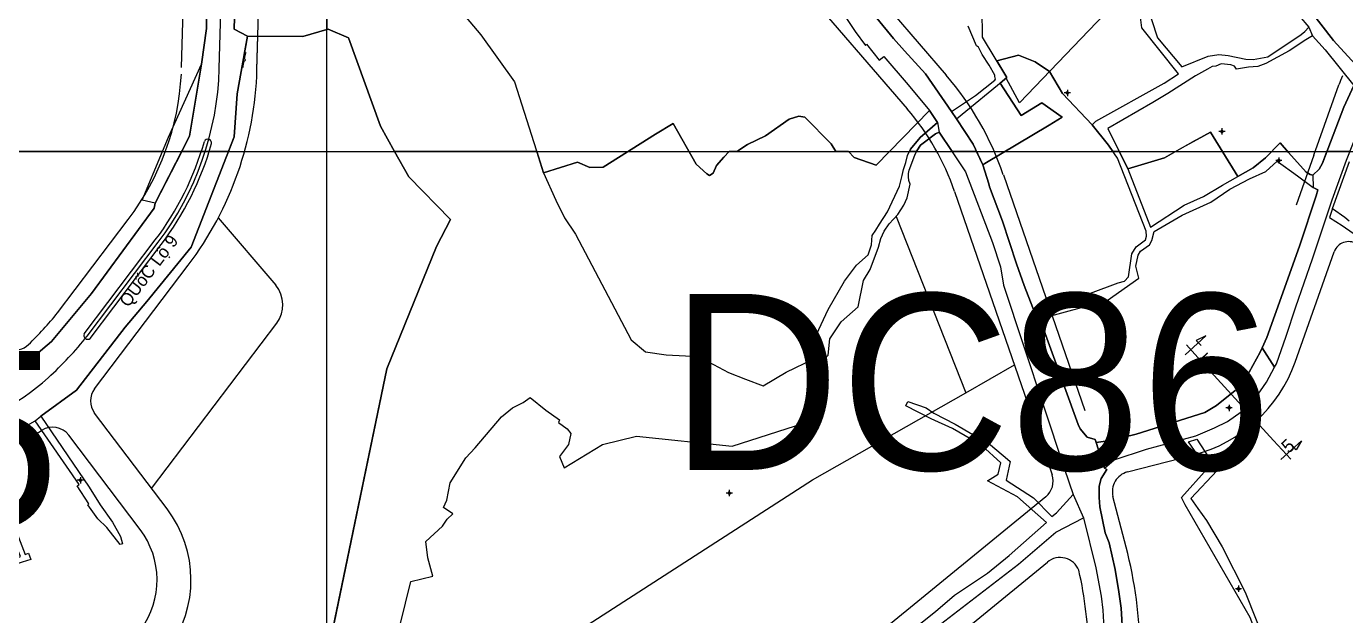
# Model space of a CAD drawing. Extents: x 547408 to 554234, y 1833375 to 1843904.
# Drawn here: x 550880 to 551405, y 1838316 to 1838550 of the extents above; entities that cross this region are included whole.
import ezdxf

# ---------------------------------------------------------------- set-up
doc = ezdxf.new("R2010")
doc.units = 0
for name, color, linetype in [('Level 1', 7, 'Continuous'), ('Level 10', 7, 'Continuous'), ('Level 11', 7, 'Continuous'), ('Level 2', 7, 'Continuous'), ('Level 27', 7, 'Continuous'), ('Level 30', 7, 'Continuous'), ('Level 52', 7, 'Continuous'), ('Level 62', 7, 'Continuous')]:
    doc.layers.add(name, color=color, linetype=linetype)

msp = doc.modelspace()

# ---------------------------------------------------------------- linework, layer by layer
at = {"layer": 'Level 1'}
for points in [[(550957.24, 1838532.99), (550959.3, 1838605.33)], [(550904.68, 1838426.66), (550932.94, 1838463.95)], [(551341.55, 1838419.21), (551349.76, 1838426.73)], [(551349.76, 1838426.73), (551346, 1838424.94), (551347.92, 1838422.85)], [(551342.08, 1838423.13), (551348.91, 1838415.66)], [(551348.91, 1838415.66), (551376.79, 1838385.2)], [(551383.62, 1838377.73), (551376.79, 1838385.2)], [(551379.67, 1838377.54), (551387.89, 1838385.06)], [(551387.89, 1838385.06), (551385.77, 1838381.48), (551383.86, 1838383.57)]]:
    msp.add_lwpolyline(points, dxfattribs=at)
for centre, radius, start, end in [((550837.29, 1838536.42), 120, 322.8512, 358.3637), ((550788.16, 1838520.4), 149.55, 312.4827, 321.1816), ((550831.75, 1838472.8), 85, 279.6827, 312.4827)]:
    msp.add_arc(centre, radius, start, end, dxfattribs=at)
at = {"layer": 'Level 10'}
for p, q in [((551390.79, 1838549.48), (551392.29, 1838546.08)), ((551248.64, 1838515.93), (551250.53, 1838512.97)), ((551243.02, 1838511.58), (551243.71, 1838507.71)), ((551400.19, 1838477.38), (551406.92, 1838496.11)), ((551392.38, 1838490.62), (551392.53, 1838485.69)), ((551281.9, 1838435.45), (551283.71, 1838433.45)), ((551372.19, 1838421.95), (551377.19, 1838414.27)), ((550883.97, 1838393.01), (550886.19, 1838394.83)), ((551306.1, 1838384.4), (551307.76, 1838379.3)), ((551293.31, 1838374.51), (551307.76, 1838379.3)), ((551307.76, 1838379.3), (551309.42, 1838374.2)), ((551297.01, 1838363.62), (551301.15, 1838354.45))]:
    msp.add_line(p, q, dxfattribs=at)
for points in [[(551360.85, 1838613.74), (551362.9, 1838607.01), (551366.2, 1838598.07), (551367.93, 1838590.89), (551369.4, 1838587.25), (551372.85, 1838580.65), (551376.49, 1838575.38), (551384.59, 1838565.02), (551400.61, 1838544.2), (551410.66, 1838533.12)], [(551250.53, 1838512.97), (551270.68, 1838529.47), (551260.97, 1838545.55), (551260.83, 1838556.58), (551264.93, 1838560.58), (551269.74, 1838564.79), (551282.05, 1838577.82), (551287.85, 1838586.29), (551293.97, 1838583.99), (551299.72, 1838581.94), (551303.21, 1838587.7), (551308.49, 1838585.67), (551313.09, 1838582.83), (551322.25, 1838584.32), (551326.94, 1838599.89), (551353.09, 1838611.14)], [(551353.09, 1838611.14), (551358.37, 1838600.72), (551362.45, 1838588.37), (551369.06, 1838576.35), (551367.68, 1838575.78), (551372.26, 1838569.83), (551376.18, 1838563.32), (551378.02, 1838564.44), (551383.14, 1838558.5), (551390.79, 1838549.48)], [(550876.59, 1838412.74), (550890.47, 1838424.54), (550906.4, 1838443.56), (550931.31, 1838477.52), (550931.74, 1838479.43), (550945.37, 1838506.08), (550950.14, 1838534.81), (550952.1, 1838548.93), (550952.8, 1838586.3), (550952.57, 1838590.19)], [(550964.94, 1838589.87), (550964.26, 1838586.01), (550963.11, 1838548.72), (550968.49, 1838545.91), (550964.3, 1838522.93), (550963.11, 1838505.86), (550946.08, 1838461.99), (550928.45, 1838440.34), (550919.75, 1838430.16), (550900.4, 1838405.21), (550886.19, 1838394.83)], [(551149.13, 1838591.69), (551152.69, 1838585.35), (551175.09, 1838587.44), (551178.14, 1838586.34), (551180.45, 1838584.87), (551183.66, 1838581.5), (551195.24, 1838567.64), (551198.07, 1838564.32), (551203.55, 1838557.76), (551210.31, 1838547.8), (551214.32, 1838542.23), (551214.84, 1838542.74), (551219.86, 1838536.4), (551221.72, 1838537.79), (551231.3, 1838526.54), (551239.79, 1838516.4), (551243.02, 1838511.58)], [(551186.26, 1838590.95), (551201.52, 1838573.3), (551212.25, 1838561.2), (551225.57, 1838545), (551229.96, 1838540.01), (551238.26, 1838530.96), (551248.64, 1838515.93)], [(551051.11, 1838558.48), (551061.35, 1838546.48), (551074.71, 1838527.69), (551086.26, 1838491.59), (551091.18, 1838480.67), (551094.56, 1838473.62), (551099, 1838467.22), (551121.18, 1838425.14), (551126.87, 1838420.44), (551135.12, 1838419.17), (551147.95, 1838418.49), (551159.91, 1838412.17), (551166.58, 1838409.57), (551173.62, 1838406.9), (551182.79, 1838412.33), (551193.88, 1838417.61), (551194.55, 1838419.51), (551194.93, 1838427.3), (551199.53, 1838437.18), (551205.96, 1838448.43), (551210.8, 1838454.79), (551215.39, 1838458.96), (551216.82, 1838462.88), (551217.07, 1838466.7), (551218.51, 1838468.76), (551219.94, 1838471.13), (551223.1, 1838476.1), (551227.87, 1838486.19), (551228.99, 1838490.56), (551229.47, 1838492.92), (551230.47, 1838495.7), (551231.14, 1838498.5), (551232.28, 1838501.02), (551236.13, 1838505.6), (551243.02, 1838511.58)], [(551281.9, 1838435.45), (551314.88, 1838447.77), (551317.47, 1838448.53), (551319.06, 1838450.19), (551320.32, 1838459.4), (551322.06, 1838462.12), (551325.74, 1838464.89), (551326.26, 1838466.34), (551326, 1838468.31), (551314.69, 1838497.32), (551311.04, 1838502.51), (551304.62, 1838510.69), (551305.97, 1838512.03), (551333.23, 1838527.17), (551338.9, 1838530.95), (551324.36, 1838549.24), (551323.19, 1838558.73)], [(551325.89, 1838559.47), (551330.51, 1838545.21), (551340.22, 1838533.71), (551350.76, 1838537.9), (551354.94, 1838538.66), (551358.64, 1838538.24), (551365.68, 1838536.78), (551368.66, 1838536.62), (551374.48, 1838537.68), (551387.76, 1838546.52), (551389.16, 1838547.77), (551390.79, 1838549.48)], [(551248.64, 1838515.93), (551258.14, 1838522.26), (551265.89, 1838528.36), (551266.12, 1838528.86), (551265.84, 1838529.81), (551265.88, 1838530.44), (551263.54, 1838534.34), (551260.86, 1838538.58), (551259.32, 1838541.51), (551258.5, 1838542.1), (551255.25, 1838549.87)], [(551392.29, 1838546.08), (551388.96, 1838544.02), (551385.23, 1838541.54), (551382.98, 1838540), (551373.67, 1838534.99), (551370.48, 1838533.81), (551366.78, 1838533.6), (551361.98, 1838532.74), (551361.21, 1838533.98), (551359.78, 1838534.52), (551355.97, 1838534.93), (551353.74, 1838533.98), (551352.34, 1838533.82), (551350.52, 1838532.74), (551345.68, 1838530.16), (551334.7, 1838523.12), (551328.75, 1838519.47), (551310.79, 1838509.24), (551318.77, 1838493.16), (551327.8, 1838469.91), (551341.15, 1838478.7), (551348.82, 1838482.18), (551356.44, 1838486.63), (551368.61, 1838493.56), (551373.5, 1838497.49), (551379.34, 1838503.45), (551382.64, 1838499.59), (551389.71, 1838491.8), (551391.32, 1838490.9), (551392.38, 1838490.62)], [(551392.29, 1838546.08), (551397.29, 1838540.47), (551408.64, 1838526.27)], [(551377.19, 1838414.27), (551377.9, 1838415.6), (551381.78, 1838426.57), (551385.6, 1838438.34), (551392.23, 1838457.39), (551400.13, 1838480.76), (551405.72, 1838496.55), (551408.54, 1838503.6), (551416.34, 1838522.6), (551420.14, 1838530), (551420.69, 1838529.71), (551421.1, 1838529.37)], [(551392.38, 1838490.62), (551394.87, 1838492.95), (551396.19, 1838495.35), (551404.77, 1838517.64), (551408.64, 1838526.27)], [(551250.53, 1838512.97), (551257.24, 1838502.91), (551261.03, 1838494.77), (551263.42, 1838487.14), (551263.75, 1838486.02), (551268.95, 1838472.33), (551274.43, 1838455.41), (551277.53, 1838446.82), (551281.9, 1838435.45)], [(551029.16, 1838311.85), (551033.49, 1838329.14), (551042.21, 1838331.2), (551040.17, 1838338.53), (551039.4, 1838345.02), (551046.03, 1838351.07), (551047.89, 1838353.83), (551050.19, 1838356.01), (551046.5, 1838358.54), (551047.72, 1838361.4), (551049.1, 1838368.31), (551055.32, 1838378.18), (551059, 1838382.27), (551069.57, 1838394.61), (551073.91, 1838398.08), (551078.17, 1838400.2), (551081, 1838402.25), (551087.15, 1838397.26), (551092.65, 1838393.37), (551092.19, 1838392.25), (551095.62, 1838389.76), (551097.12, 1838387.87), (551096.25, 1838383.58), (551092.6, 1838378.76), (551094.52, 1838374.28), (551109.69, 1838383.52), (551123.22, 1838386.83), (551161.31, 1838382.92), (551190.2, 1838392.12), (551194.99, 1838409.29), (551194.91, 1838414.72), (551199.54, 1838419.08), (551200.15, 1838425.5), (551204.7, 1838432.32), (551211.51, 1838438.33), (551213.6, 1838448.7), (551216.19, 1838453.16), (551219.59, 1838461.99), (551220.45, 1838465.47), (551221.79, 1838468.42), (551223.81, 1838471.28), (551227.26, 1838474.99), (551229.64, 1838478.7), (551230.91, 1838481.59), (551232.16, 1838487.03), (551231.62, 1838488.57), (551231.47, 1838490), (551231.55, 1838491.35), (551231.73, 1838492.62), (551233.95, 1838498.53), (551234.79, 1838500.33), (551236.32, 1838502.58), (551242.19, 1838507), (551243.71, 1838507.71)], [(551243.71, 1838507.71), (551254.11, 1838491.94), (551264.88, 1838463.83), (551268.13, 1838454.13), (551269.29, 1838446.9), (551293.31, 1838374.51)], [(551283.71, 1838433.45), (551310.51, 1838440.86), (551323.18, 1838449.69), (551321.98, 1838454.47), (551322.87, 1838458.82), (551323.81, 1838460.37), (551327.38, 1838462.92), (551328.26, 1838464.67), (551329.27, 1838468.26), (551340.36, 1838474.75), (551351.79, 1838479.86), (551359.33, 1838485.11), (551367.14, 1838489.18), (551373.74, 1838492.05), (551378.2, 1838496.22), (551386.25, 1838490.42), (551392.53, 1838485.69)], [(551372.19, 1838421.95), (551374.06, 1838426.12), (551380.48, 1838443.89), (551387.17, 1838462.86), (551393.77, 1838482.42), (551394.42, 1838484.75), (551392.53, 1838485.69)], [(551400.19, 1838477.38), (551399.03, 1838473.84), (551404.1, 1838470.68), (551408.45, 1838467.52)], [(551400.19, 1838477.38), (551405.09, 1838473.92), (551406.81, 1838472.49)], [(551283.71, 1838433.45), (551298.98, 1838391.54), (551299.74, 1838389.82), (551302.56, 1838386.43), (551305.74, 1838385.49), (551306.1, 1838384.4)], [(551306.1, 1838384.4), (551311.71, 1838385.11), (551322.08, 1838387.63), (551349.36, 1838396.26), (551354.09, 1838399.1), (551361.48, 1838405.01), (551365.61, 1838409.59), (551371.43, 1838420.24), (551372.19, 1838421.95)], [(551309.42, 1838374.2), (551313.27, 1838377.46), (551326.17, 1838381.74), (551345.81, 1838387.01), (551353.26, 1838390.12), (551358.48, 1838392.75), (551363.92, 1838396.49), (551368.18, 1838400.15), (551373.99, 1838408.27), (551377.19, 1838414.27)], [(551227.42, 1838305.33), (551242.23, 1838317.09), (551249.73, 1838323.62), (551262.87, 1838332.44), (551271.48, 1838339.48), (551286.34, 1838352.47), (551274.92, 1838362.69), (551262.9, 1838369.12), (551267.17, 1838371.77), (551268.29, 1838376.24), (551260.61, 1838383.2), (551248.98, 1838389.91), (551240.57, 1838393.69), (551230.46, 1838398.93), (551231.23, 1838400.66), (551238.47, 1838398.19), (551241.56, 1838396.04), (551250, 1838391.68), (551264.06, 1838383.36), (551270.85, 1838377.7), (551271.94, 1838376.75), (551270.34, 1838369.4), (551281.26, 1838362.32), (551288.48, 1838354.9), (551290.32, 1838356.37), (551297.01, 1838363.62)], [(550863.12, 1838383.31), (550871.99, 1838386.25), (550883.97, 1838393.01)], [(550886.19, 1838394.83), (550905.44, 1838366.54), (550909.77, 1838359.51), (550914.74, 1838352.67), (550917.97, 1838346.92), (550918.76, 1838344.1), (550917.76, 1838343.79), (550912.54, 1838350.56), (550908.96, 1838353.95), (550904.92, 1838359.58), (550905.32, 1838359.9), (550900.64, 1838367.12), (550901.44, 1838367.68), (550883.97, 1838393.01)], [(550863.12, 1838383.31), (550879.99, 1838339.81), (550881.37, 1838340.35), (550882.25, 1838337.79), (550878.83, 1838336.79), (550872.64, 1838334.66), (550872.02, 1838336.4), (550878.11, 1838339.08), (550869.09, 1838361.52), (550861.02, 1838382.86)], [(551425.96, 1838290.63), (551379.14, 1838274.35), (551358.8, 1838268.79), (551345.88, 1838266.77), (551345.15, 1838267.96), (551381.79, 1838276.86), (551367.41, 1838314.82), (551341.56, 1838359.57), (551340.14, 1838362.47), (551350.29, 1838373.83), (551342.92, 1838384.62), (551346.29, 1838385.68), (551354.27, 1838373.23), (551343.9, 1838362.04), (551346.58, 1838358.16), (551350.08, 1838353.39), (551356.32, 1838342.8), (551365.48, 1838324.88), (551373.98, 1838303.51), (551384.62, 1838277.6), (551425.19, 1838292.68), (551425.96, 1838290.63)], [(551293.31, 1838374.51), (551295.37, 1838368.31), (551297.01, 1838363.62)], [(551309.42, 1838374.2), (551310.42, 1838373.57), (551308.2, 1838370.01), (551307.32, 1838367.04), (551307.35, 1838362.41), (551307.6, 1838358.78), (551309.69, 1838348.4), (551311.4, 1838344.5), (551313.78, 1838333.91), (551315.19, 1838325), (551316.15, 1838318.51), (551316.83, 1838307.1)], [(551263.37, 1838215.57), (551261.37, 1838216.94), (551254.3, 1838227.44), (551251.62, 1838232.18), (551247.98, 1838237.71), (551230.3, 1838261.82), (551226.04, 1838267.35), (551215.41, 1838281.69), (551213.37, 1838286.99), (551230.49, 1838301.77), (551242.51, 1838310.74), (551275.26, 1838335.94), (551290.13, 1838348.69), (551301.15, 1838354.45)], [(551301.15, 1838354.45), (551306.03, 1838334.46), (551308.18, 1838323.2), (551308.79, 1838317.69), (551309.28, 1838310.48), (551309.9, 1838294.89), (551309.73, 1838275.99), (551310.05, 1838265.39), (551310.09, 1838255.82), (551310.74, 1838246.06), (551311.64, 1838234.31)]]:
    msp.add_lwpolyline(points, dxfattribs=at)
at = {"layer": 'Level 11'}
for p, q in [((551294.7, 1838523.93), (551294.07, 1838523.3)), ((551294.7, 1838524.55), (551294.7, 1838523.93)), ((551295.32, 1838523.3), (551294.7, 1838523.93)), ((551294.07, 1838523.3), (551293.45, 1838523.3)), ((551294.07, 1838523.3), (551294.7, 1838522.67)), ((551294.7, 1838522.67), (551295.32, 1838523.3)), ((551294.7, 1838522.67), (551294.7, 1838522.05)), ((551295.95, 1838523.3), (551295.32, 1838523.3)), ((551356.23, 1838508.63), (551355.61, 1838508)), ((551356.23, 1838509.25), (551356.23, 1838508.63)), ((551356.85, 1838508), (551356.23, 1838508.63)), ((551355.61, 1838508), (551354.98, 1838508)), ((551355.61, 1838508), (551356.23, 1838507.37)), ((551356.23, 1838507.37), (551356.85, 1838508)), ((551356.23, 1838507.37), (551356.23, 1838506.75)), ((551357.48, 1838508), (551356.85, 1838508)), ((551378.85, 1838497.71), (551378.85, 1838497.09)), ((551378.23, 1838496.46), (551377.6, 1838496.46)), ((551378.85, 1838497.09), (551378.23, 1838496.46)), ((551378.23, 1838496.46), (551378.85, 1838495.83)), ((551379.47, 1838496.46), (551378.85, 1838497.09)), ((551378.85, 1838495.83), (551379.47, 1838496.46)), ((551378.85, 1838495.83), (551378.85, 1838495.21)), ((551380.1, 1838496.46), (551379.47, 1838496.46)), ((551343.23, 1838440.31), (551342.6, 1838440.31)), ((551343.85, 1838440.93), (551343.23, 1838440.31)), ((551343.23, 1838440.31), (551343.85, 1838439.69)), ((551343.85, 1838441.56), (551343.85, 1838440.93)), ((551344.47, 1838440.31), (551343.85, 1838440.93)), ((551343.85, 1838439.69), (551344.47, 1838440.31)), ((551345.1, 1838440.31), (551344.47, 1838440.31)), ((551343.85, 1838439.69), (551343.85, 1838439.06)), ((551358.44, 1838398.07), (551357.82, 1838398.07)), ((551359.07, 1838398.69), (551358.44, 1838398.07)), ((551358.44, 1838398.07), (551359.07, 1838397.45)), ((551359.07, 1838399.32), (551359.07, 1838398.69)), ((551359.69, 1838398.07), (551359.07, 1838398.69)), ((551359.07, 1838397.45), (551359.69, 1838398.07)), ((551360.32, 1838398.07), (551359.69, 1838398.07)), ((551359.07, 1838397.45), (551359.07, 1838396.82)), ((550901.31, 1838369.31), (550900.69, 1838369.31)), ((550901.94, 1838369.93), (550901.31, 1838369.31)), ((550901.31, 1838369.31), (550901.94, 1838368.69)), ((550901.94, 1838370.56), (550901.94, 1838369.93)), ((550902.56, 1838369.31), (550901.94, 1838369.93)), ((550901.94, 1838368.69), (550902.56, 1838369.31)), ((550901.94, 1838368.69), (550901.94, 1838368.06)), ((550903.19, 1838369.31), (550902.56, 1838369.31)), ((551159.53, 1838364.23), (551158.91, 1838364.23)), ((551160.16, 1838364.85), (551159.53, 1838364.23)), ((551159.53, 1838364.23), (551160.16, 1838363.61)), ((551160.16, 1838365.48), (551160.16, 1838364.85)), ((551160.79, 1838364.23), (551160.16, 1838364.85)), ((551160.16, 1838363.61), (551160.79, 1838364.23)), ((551160.16, 1838363.61), (551160.16, 1838362.98)), ((551161.41, 1838364.23), (551160.79, 1838364.23)), ((551362.19, 1838326.22), (551361.56, 1838326.22)), ((551362.81, 1838326.85), (551362.19, 1838326.22)), ((551362.19, 1838326.22), (551362.81, 1838325.59)), ((551362.81, 1838327.47), (551362.81, 1838326.85)), ((551363.44, 1838326.22), (551362.81, 1838326.85)), ((551362.81, 1838325.59), (551363.44, 1838326.22)), ((551362.81, 1838325.59), (551362.81, 1838324.97)), ((551364.06, 1838326.22), (551363.44, 1838326.22))]:
    msp.add_line(p, q, dxfattribs=at)
for centre in [(551294.7, 1838523.3), (551356.23, 1838508), (551378.85, 1838496.46), (551343.85, 1838440.31), (551359.07, 1838398.07), (550901.94, 1838369.31), (551160.16, 1838364.23), (551362.81, 1838326.22)]:
    msp.add_circle(centre, 0.15, dxfattribs=at)
at = {"layer": 'Level 2'}
for p, q in [((551219.86, 1838536.4), (551221.72, 1838537.79)), ((551221.72, 1838537.79), (551231.3, 1838526.54)), ((551408.64, 1838526.27), (551404.77, 1838517.64)), ((551404.77, 1838517.64), (551396.19, 1838495.35)), ((551372.19, 1838421.95), (551371.43, 1838420.24)), ((551377.19, 1838414.27), (551372.19, 1838421.95)), ((551361.48, 1838405.01), (551354.09, 1838399.1)), ((551322.08, 1838387.63), (551311.71, 1838385.11)), ((551311.71, 1838385.11), (551306.1, 1838384.4)), ((551306.1, 1838384.4), (551307.76, 1838379.3)), ((551307.76, 1838379.3), (551293.31, 1838374.51)), ((551307.76, 1838379.3), (551309.42, 1838374.2)), ((551309.42, 1838374.2), (551307.76, 1838379.3)), ((551293.31, 1838374.51), (551295.37, 1838368.31)), ((551295.37, 1838368.31), (551297.01, 1838363.62)), ((551297.01, 1838363.62), (551301.15, 1838354.45)), ((551301.15, 1838354.45), (551306.03, 1838334.46))]:
    msp.add_line(p, q, dxfattribs=at)
for points in [[(550871.99, 1838386.25), (550883.97, 1838393.01), (550886.19, 1838394.83), (550900.4, 1838405.21), (550919.75, 1838430.16), (550928.45, 1838440.34), (550946.08, 1838461.99), (550963.11, 1838505.86), (550964.3, 1838522.93), (550968.49, 1838545.91), (550963.11, 1838548.72), (550964.26, 1838586.01), (550964.94, 1838589.87)], [(550952.57, 1838590.19), (550952.8, 1838586.3), (550952.1, 1838548.93), (550950.14, 1838534.81), (550945.37, 1838506.08), (550931.74, 1838479.43), (550931.31, 1838477.52), (550906.4, 1838443.56), (550890.47, 1838424.54), (550876.59, 1838412.74)], [(551198.07, 1838564.32), (551203.55, 1838557.76), (551210.31, 1838547.8), (551214.32, 1838542.23), (551214.84, 1838542.74), (551219.86, 1838536.4)], [(551248.64, 1838515.93), (551238.26, 1838530.96), (551229.96, 1838540.01), (551225.57, 1838545), (551212.25, 1838561.2)], [(551392.38, 1838490.62), (551392.53, 1838485.69), (551394.42, 1838484.75), (551393.77, 1838482.42), (551387.17, 1838462.86), (551380.48, 1838443.89), (551374.06, 1838426.12), (551372.19, 1838421.95), (551377.19, 1838414.27), (551377.9, 1838415.6), (551381.78, 1838426.57), (551385.6, 1838438.34), (551392.23, 1838457.39), (551400.13, 1838480.76), (551405.72, 1838496.55), (551408.54, 1838503.6), (551416.34, 1838522.6), (551420.14, 1838530), (551420.69, 1838529.71), (551421.1, 1838529.37), (551422.51, 1838528.6)], [(551231.3, 1838526.54), (551239.79, 1838516.4), (551243.02, 1838511.58)], [(551243.02, 1838511.58), (551243.71, 1838507.71), (551254.11, 1838491.94), (551264.88, 1838463.83), (551268.13, 1838454.13), (551269.29, 1838446.9), (551293.31, 1838374.51), (551307.76, 1838379.3), (551306.1, 1838384.4), (551305.74, 1838385.49), (551302.56, 1838386.43), (551299.74, 1838389.82), (551298.98, 1838391.54), (551283.71, 1838433.45), (551281.9, 1838435.45), (551277.53, 1838446.82), (551274.43, 1838455.41), (551268.95, 1838472.33), (551263.75, 1838486.02), (551263.42, 1838487.14), (551261.03, 1838494.77), (551257.24, 1838502.91), (551250.53, 1838512.97), (551248.64, 1838515.93)], [(551396.19, 1838495.35), (551394.87, 1838492.95), (551392.38, 1838490.62)], [(551371.43, 1838420.24), (551365.61, 1838409.59), (551361.48, 1838405.01)], [(551309.42, 1838374.2), (551313.27, 1838377.46), (551326.17, 1838381.74), (551345.81, 1838387.01), (551353.26, 1838390.12), (551358.48, 1838392.75), (551363.92, 1838396.49), (551368.18, 1838400.15), (551373.99, 1838408.27), (551377.19, 1838414.27)], [(551354.09, 1838399.1), (551349.36, 1838396.26), (551322.08, 1838387.63)], [(551316.83, 1838307.1), (551316.15, 1838318.51), (551315.19, 1838325), (551313.78, 1838333.91), (551311.4, 1838344.5), (551309.69, 1838348.4), (551307.6, 1838358.78), (551307.35, 1838362.41), (551307.32, 1838367.04), (551308.2, 1838370.01), (551310.42, 1838373.57), (551309.42, 1838374.2)], [(551306.03, 1838334.46), (551308.18, 1838323.2), (551308.79, 1838317.69)], [(551308.79, 1838317.69), (551309.28, 1838310.48), (551309.9, 1838294.89)]]:
    msp.add_lwpolyline(points, dxfattribs=at)
at = {"layer": 'Level 27'}
for points in [[(551334.99, 1838654.2), (551335.45, 1838653.72), (551339.2, 1838647.86), (551343.64, 1838638.23), (551347.79, 1838624.6), (551353.09, 1838611.14), (551358.37, 1838600.72), (551362.45, 1838588.37), (551369.06, 1838576.35), (551367.68, 1838575.78), (551372.26, 1838569.83), (551376.18, 1838563.32), (551378.02, 1838564.44), (551383.14, 1838558.5), (551390.79, 1838549.48), (551392.29, 1838546.08), (551397.29, 1838540.47), (551408.64, 1838526.27), (551410.66, 1838533.12), (551400.61, 1838544.2)], [(551400.61, 1838544.2), (551384.59, 1838565.02), (551376.49, 1838575.38), (551372.85, 1838580.65), (551369.4, 1838587.25), (551367.93, 1838590.89)]]:
    msp.add_lwpolyline(points, dxfattribs=at)
at = {"layer": 'Level 30'}
for points in [[(550942.24, 1838533.42), (550944.31, 1838605.75)], [(550972.23, 1838532.56), (550974.3, 1838604.9)], [(551355.44, 1838602.6), (551275.71, 1838519.45), (551270.4, 1838529.24)], [(551203.44, 1838580.3), (551246.53, 1838530.34)], [(551187.91, 1838566.91), (551231.01, 1838516.95)], [(550972.23, 1838532.56), (550972.61, 1838545.94)], [(551392.83, 1838498.64), (551402.75, 1838526.55)], [(551392.83, 1838498.64), (551385.75, 1838478.72)], [(551269.23, 1838490.78), (551301.64, 1838397.01)], [(551249.84, 1838484.11), (551284.05, 1838385.16)], [(550892.88, 1838435.92), (550920.98, 1838473.01)], [(550956.84, 1838473.72), (550979.68, 1838446.83)], [(551226.53, 1838474.2), (551254.33, 1838404.15)], [(550903.5, 1838427.58), (550931.74, 1838464.86)], [(550905.86, 1838425.73), (550934.13, 1838463.05)], [(551385.33, 1838416.33), (551400.93, 1838460.21)], [(550907.61, 1838405.68), (550944.89, 1838454.89)], [(550930.3, 1838366.08), (550980.1, 1838431.81)], [(551046.9, 1838275.09), (551193.35, 1838369.49), (551254.33, 1838404.15), (551273.68, 1838415.16)], [(550936.48, 1838357.93), (550907.61, 1838396.02)], [(550925.72, 1838349.77), (550897.3, 1838387.28)], [(551284.05, 1838385.16), (551288.63, 1838371.5)], [(551318.6, 1838372.62), (551345.01, 1838379.44)], [(551286.11, 1838362.77), (551218.52, 1838307.45)], [(551318.09, 1838342.79), (551312.86, 1838362.85)], [(551231.5, 1838291.58), (551286.75, 1838336.8)]]:
    msp.add_lwpolyline(points, dxfattribs=at)
for centre, radius, start, end in [((550837.29, 1838536.42), 105, 322.8512, 356.9259), ((550837.29, 1838536.42), 135, 322.8512, 358.3637), ((551155.47, 1838451.79), 120.25, 18.9183, 40.7813), ((551459.52, 1838506.37), 60.25, 156.8147, 160.4344), ((551155.47, 1838451.79), 99.75, 18.9034, 40.7813), ((550837.29, 1838536.42), 118.5, 322.8512, 344.151), ((550837.29, 1838536.42), 121.5, 322.8512, 344.151), ((550952.65, 1838503.37), 1.53, 354.9, 153.4019), ((551406.58, 1838458.2), 6, 58.3852, 160.4344), ((550970.54, 1838439.06), 12, 322.8512, 40.348), ((550788.16, 1838520.4), 134.55, 313.7976, 321.0778), ((550904.87, 1838426.9), 1.53, 153.4617, 310.5712), ((550875.75, 1838429.06), 8, 253.23, 313.7976), ((551330.45, 1838435.84), 58.25, 284.4823, 340.4344), ((550913.99, 1838400.85), 8, 142.8512, 217.1514), ((550831.75, 1838472.8), 100, 279.6827, 303.219), ((550890.92, 1838382.45), 8, 37.1514, 123.219), ((551320.6, 1838364.87), 8, 104.4823, 194.6293), ((551281.05, 1838368.96), 8, 309.2959, 18.5369), ((550899.21, 1838329.69), 46.75, 323.8422, 37.1514), ((550899.21, 1838329.69), 33.25, 323.8422, 37.1514), ((551153.36, 1838299.79), 170.25, 0.2892, 14.6293), ((551291.82, 1838330.61), 8, 21.5637, 129.2959), ((551153.36, 1838299.79), 149.75, 0.2692, 13.0274)]:
    msp.add_arc(centre, radius, start, end, dxfattribs=at)
at = {"layer": 'Level 52'}
for p, q in [((551000, 1838548.49), (551000, 1838618.72)), ((551000, 1838618.72), (551000, 1838548.49)), ((550968.49, 1838545.91), (550964.3, 1838522.93)), ((550990.43, 1838545.81), (550968.49, 1838545.91)), ((551000, 1838548.49), (550990.43, 1838545.81)), ((551000.49, 1838548.63), (551000, 1838548.49)), ((551000, 1838548.49), (551000.49, 1838548.63)), ((551008.69, 1838545.24), (551000.49, 1838548.63)), ((551021.33, 1838510.07), (551008.69, 1838545.24)), ((550966.39, 1838534.4), (550966.43, 1838534.39)), ((550966.64, 1838533.46), (550967.12, 1838536.04)), ((550967.22, 1838538.58), (550967.16, 1838538.59)), ((550967.27, 1838536.83), (550967.76, 1838539.36)), ((550967.29, 1838536.83), (550967.27, 1838536.83)), ((551266.69, 1838536.08), (551275.24, 1838538.34)), ((550964.3, 1838522.93), (550966.17, 1838533.17)), ((551276.34, 1838514.4), (551267.93, 1838527.22)), ((550964.3, 1838522.93), (550963.11, 1838505.86)), ((551218.64, 1838494.65), (551239.79, 1838516.4)), ((551239.79, 1838516.4), (551218.64, 1838494.65)), ((551239.79, 1838516.4), (551243.02, 1838511.58)), ((551243.02, 1838511.58), (551239.79, 1838516.4)), ((551026.99, 1838500), (551021.33, 1838510.07)), ((550963.11, 1838505.86), (550960.84, 1838500)), ((551243.71, 1838507.71), (551248.8, 1838500)), ((551248.8, 1838500), (551243.71, 1838507.71)), ((551345.51, 1838504.38), (551333.31, 1838497.56)), ((551373.5, 1838497.49), (551379.34, 1838503.45)), ((550571.41, 1838500), (550934.58, 1838500)), ((550934.58, 1838500), (550571.42, 1838500)), ((550926.53, 1838480.69), (550934.58, 1838500)), ((550942.26, 1838500), (550931.74, 1838479.43)), ((550960.83, 1838500), (550942.26, 1838500)), ((550942.26, 1838500), (550960.83, 1838500)), ((550960.83, 1838500), (550960.83, 1838500)), ((551032.61, 1838490.02), (551026.99, 1838500)), ((551083.57, 1838500), (551026.99, 1838500)), ((551027, 1838500), (551083.57, 1838500)), ((551083.57, 1838500), (551086.26, 1838491.59)), ((551086.26, 1838491.59), (551083.57, 1838500)), ((551160.17, 1838500), (551163.33, 1838500)), ((551163.33, 1838500), (551160.17, 1838500)), ((551202.58, 1838500), (551207.61, 1838500)), ((551207.61, 1838500), (551202.58, 1838500)), ((551231.82, 1838500), (551234.64, 1838500)), ((551234.64, 1838500), (551231.82, 1838500)), ((551248.8, 1838500), (551258.59, 1838500)), ((551258.59, 1838500), (551248.8, 1838500)), ((551258.59, 1838500), (551261.03, 1838494.77)), ((551261.03, 1838494.77), (551258.59, 1838500)), ((551312.81, 1838500), (551315.38, 1838500)), ((551315.38, 1838500), (551312.81, 1838500)), ((551318.77, 1838493.16), (551315.38, 1838500)), ((551396.19, 1838495.35), (551397.98, 1838500)), ((551397.98, 1838500), (551407.1, 1838500)), ((551407.1, 1838500), (551397.98, 1838500)), ((551333.31, 1838497.56), (551318.77, 1838493.16)), ((551362.52, 1838490.1), (551368.61, 1838493.56)), ((551368.61, 1838493.56), (551373.5, 1838497.49)), ((551049.25, 1838472.97), (551032.61, 1838490.02)), ((550931.74, 1838479.43), (550926.53, 1838480.69)), ((551043.69, 1838462.33), (551049.25, 1838472.97)), ((551023.87, 1838413.58), (551043.69, 1838462.33)), ((551000, 1838298.56), (551023.87, 1838413.58))]:
    msp.add_line(p, q, dxfattribs=at)
for points in [[(550967.16, 1838538.59), (550968.49, 1838545.91)], [(550968.49, 1838545.91), (550990.43, 1838545.81), (551000, 1838548.49)], [(551000.49, 1838548.63), (551008.69, 1838545.24), (551021.33, 1838510.07), (551027, 1838500)], [(550934.58, 1838500), (550936.97, 1838505.74), (550950.14, 1838534.81)], [(550950.14, 1838534.81), (550945.37, 1838506.08), (550942.26, 1838500)], [(550966.17, 1838533.17), (550966.39, 1838534.4)], [(550966.43, 1838534.39), (550966.64, 1838533.46)], [(550967.76, 1838539.36), (550967.22, 1838538.58)], [(551312.81, 1838500), (551311.04, 1838502.51), (551304.62, 1838510.69), (551292.74, 1838523.14), (551287.61, 1838531.86), (551281.94, 1838535.75), (551275.24, 1838538.34), (551266.69, 1838536.08), (551270.68, 1838529.47), (551267.93, 1838527.22), (551276.34, 1838514.4), (551284.57, 1838519.38), (551292.59, 1838513.67), (551287.44, 1838510.57)], [(551267.93, 1838527.22), (551270.68, 1838529.47), (551266.69, 1838536.08)], [(551275.24, 1838538.34), (551281.94, 1838535.75), (551287.61, 1838531.86), (551292.74, 1838523.14), (551304.62, 1838510.69)], [(550960.83, 1838500), (550963.11, 1838505.86), (550964.3, 1838522.93)], [(551261.03, 1838494.77), (551261.88, 1838495.26), (551287.44, 1838510.57), (551292.59, 1838513.67), (551284.57, 1838519.38), (551276.34, 1838514.4)], [(551163.33, 1838500), (551163.57, 1838500.26), (551167.39, 1838502.78), (551174.57, 1838506.26), (551183.99, 1838512.91), (551187.83, 1838514.03), (551190.23, 1838513.72), (551200.66, 1838503.05), (551202.58, 1838500)], [(551202.58, 1838500), (551200.66, 1838503.05), (551190.23, 1838513.72), (551187.83, 1838514.03), (551183.99, 1838512.91), (551174.57, 1838506.26), (551167.39, 1838502.78), (551163.57, 1838500.26), (551163.33, 1838500)], [(551104.65, 1838493.66), (551110, 1838493.81), (551130.8, 1838506.87), (551137.78, 1838511.11)], [(551152.24, 1838490.43), (551151.2, 1838491.18), (551147.04, 1838495.04), (551137.78, 1838511.11), (551130.8, 1838506.87)], [(551137.78, 1838511.11), (551147.04, 1838495.04), (551151.2, 1838491.18), (551152.24, 1838490.43)], [(551243.02, 1838511.58), (551236.13, 1838505.6), (551232.28, 1838501.02), (551231.82, 1838500)], [(551231.82, 1838500), (551232.28, 1838501.02), (551236.13, 1838505.6), (551243.02, 1838511.58)], [(551287.44, 1838510.57), (551261.88, 1838495.26), (551261.03, 1838494.77)], [(551304.62, 1838510.69), (551311.04, 1838502.51), (551312.81, 1838500)], [(551130.8, 1838506.87), (551110, 1838493.81), (551104.65, 1838493.66)], [(551234.64, 1838500), (551234.79, 1838500.33), (551236.32, 1838502.58), (551242.19, 1838507), (551243.71, 1838507.71)], [(551243.71, 1838507.71), (551242.19, 1838507), (551236.32, 1838502.58), (551234.79, 1838500.33), (551234.64, 1838500)], [(551318.77, 1838493.16), (551333.31, 1838497.56), (551340.24, 1838501.44), (551346.3, 1838504.83), (551351.66, 1838507.73), (551362.52, 1838490.1)], [(551362.52, 1838490.1), (551351.66, 1838507.73), (551346.3, 1838504.83), (551345.51, 1838504.38)], [(551397.98, 1838500), (551396.19, 1838495.35), (551394.87, 1838492.95), (551392.38, 1838490.62), (551391.32, 1838490.9), (551389.71, 1838491.8), (551382.64, 1838499.59), (551379.34, 1838503.45), (551373.5, 1838497.49), (551368.61, 1838493.56), (551362.52, 1838490.1)], [(551379.34, 1838503.45), (551382.64, 1838499.59), (551389.71, 1838491.8), (551391.32, 1838490.9), (551392.38, 1838490.62), (551394.87, 1838492.95), (551396.19, 1838495.35)], [(551026.99, 1838500), (551032.61, 1838490.02), (551049.25, 1838472.97), (551043.69, 1838462.33), (551023.87, 1838413.58), (551000, 1838298.56)], [(551152.24, 1838490.43), (551153.82, 1838491.45), (551155.11, 1838494.53), (551158.03, 1838497.84), (551160.17, 1838500)], [(551160.17, 1838500), (551158.03, 1838497.84), (551155.11, 1838494.53), (551153.82, 1838491.45), (551152.24, 1838490.43)], [(551207.61, 1838500), (551209.82, 1838497.71), (551218.64, 1838494.65)], [(551218.64, 1838494.65), (551209.82, 1838497.71), (551207.61, 1838500)], [(551315.38, 1838500), (551318.77, 1838493.16)], [(551086.26, 1838491.59), (551099.71, 1838495.74), (551104.65, 1838493.66)], [(551104.65, 1838493.66), (551099.71, 1838495.74), (551086.26, 1838491.59)]]:
    msp.add_lwpolyline(points, dxfattribs=at)
msp.add_arc((550967.21, 1838536.43), 0.4, 256.9168, 79.1317, dxfattribs=at)
at = {"layer": 'Level 62'}
for p, q in [((551000, 1835000), (551000, 1841500)), ((549500, 1838500), (553000, 1838500))]:
    msp.add_line(p, q, dxfattribs=at)

# ---------------------------------------------------------------- texts
at = {"layer": 'Level 1'}
for s, height, rotation, p in [('QUốC Lộ 9', 5, 52.8512, (550921.01, 1838437.78)), ('5', 5.21, 42.4583, (551351.43, 1838414.08)), ('5', 5.21, 42.4583, (551382.8, 1838379.79))]:
    msp.add_text(s, height=height, rotation=rotation, dxfattribs=at).set_placement(p)
at = {"layer": 'Level 62'}
for s, p in [('DC86', (551136.67, 1838373.44)), ('DC85', (550654.28, 1838350.76))]:
    msp.add_text(s, height=70, dxfattribs=at).set_placement(p)

doc.saveas('drawing.dxf')
